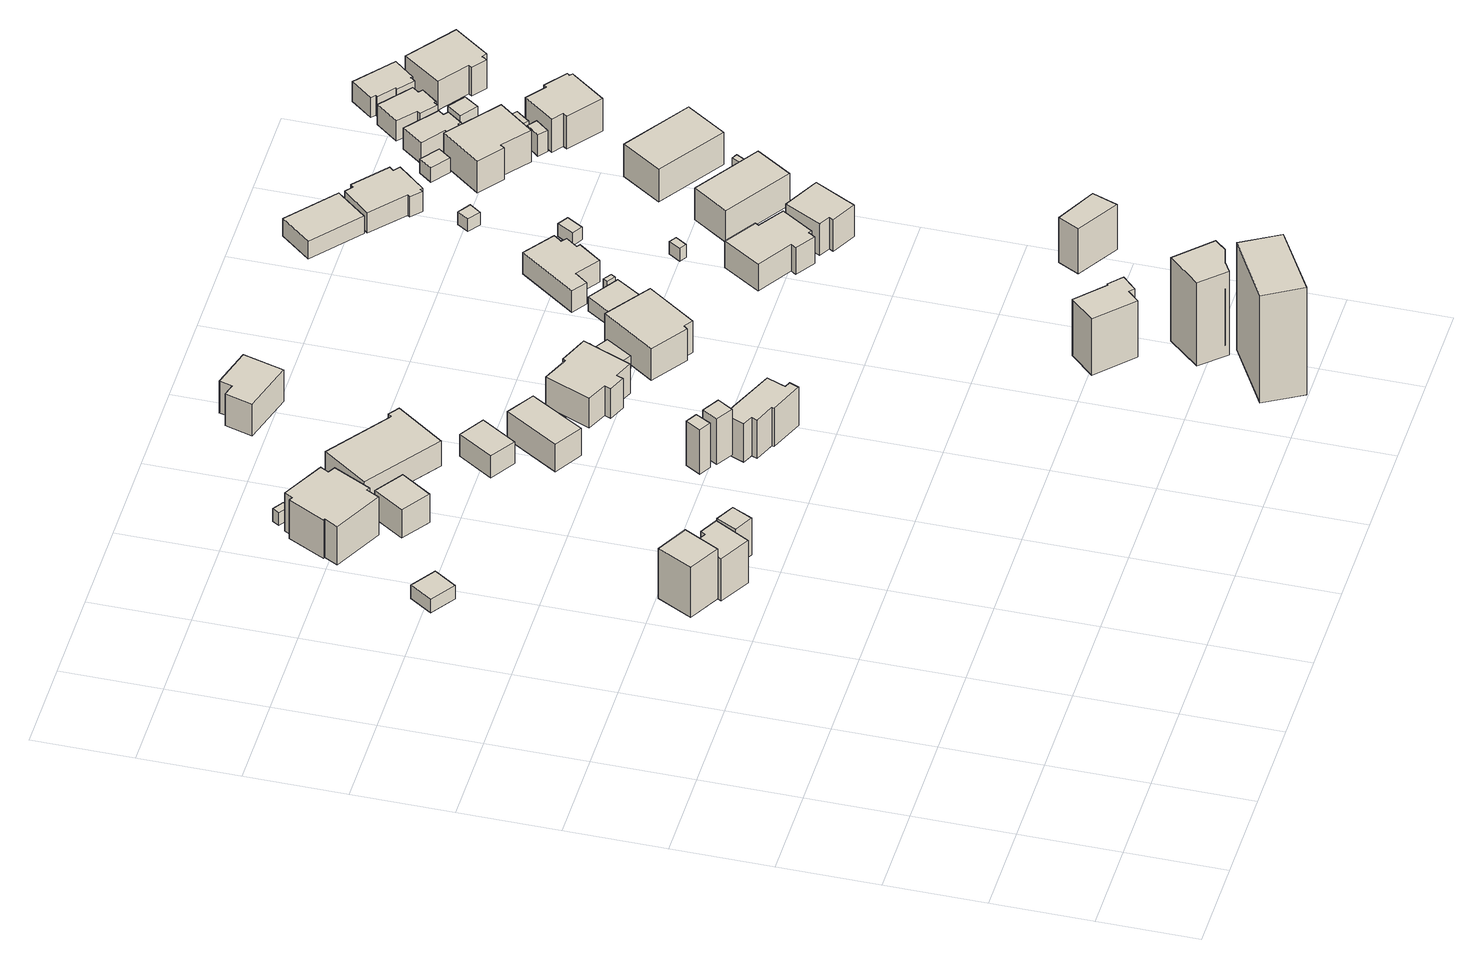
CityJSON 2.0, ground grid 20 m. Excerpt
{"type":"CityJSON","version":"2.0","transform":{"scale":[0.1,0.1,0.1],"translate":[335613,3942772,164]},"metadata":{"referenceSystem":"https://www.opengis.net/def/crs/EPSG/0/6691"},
"CityObjects":{
"building1":{"type":"Building","attributes":{"measuredHeight":3.9,"BuildingIDAttribute.prefecture":"14","BuildingIDAttribute.city":"14151","BuildingDetailAttribute.surveyYear":2015},"geometry":[{"type":"Solid","lod":"1","boundaries":[[[[0,1,2,3]],[[2,4,5,3]],[[1,6,4,2]],[[0,7,6,1]],[[3,5,7,0]],[[4,6,7,5]]]]}]},
"building2":{"type":"Building","attributes":{"usage":"411","measuredHeight":12.7,"storeysAboveGround":2,"BuildingIDAttribute.prefecture":"14","BuildingIDAttribute.city":"14151","BuildingDetailAttribute.totalFloorArea":92.72,"BuildingDetailAttribute.buildingFootprintArea":46.36,"BuildingDetailAttribute.buildingStructureType":"601","BuildingDetailAttribute.buildingStructureOrgType":"1","BuildingDetailAttribute.orgUsage":"10","BuildingDetailAttribute.surveyYear":2015,"BuildingLandSlideRiskAttribute.description":"1","BuildingLandSlideRiskAttribute.areaType":"1"},"geometry":[{"type":"Solid","lod":"1","boundaries":[[[[8,9,10,11]],[[10,12,13,11]],[[9,14,12,10]],[[8,15,14,9]],[[11,13,15,8]],[[12,14,15,13]]]]}]},
"building3":{"type":"Building","attributes":{"usage":"411","measuredHeight":10.6,"storeysAboveGround":2,"BuildingIDAttribute.prefecture":"14","BuildingIDAttribute.city":"14151","BuildingDetailAttribute.totalFloorArea":87.73,"BuildingDetailAttribute.buildingFootprintArea":43.87,"BuildingDetailAttribute.buildingStructureType":"601","BuildingDetailAttribute.buildingStructureOrgType":"1","BuildingDetailAttribute.orgUsage":"10","BuildingDetailAttribute.surveyYear":2015,"BuildingLandSlideRiskAttribute.description":"1","BuildingLandSlideRiskAttribute.areaType":"1"},"geometry":[{"type":"Solid","lod":"1","boundaries":[[[[16,17,18,19,20,21]],[[20,22,23,21]],[[19,24,22,20]],[[18,25,24,19]],[[17,26,25,18]],[[16,27,26,17]],[[21,23,27,16]],[[22,24,25,26,27,23]]]]}]},
"building4":{"type":"Building","attributes":{"usage":"411","measuredHeight":10.6,"storeysAboveGround":2,"BuildingIDAttribute.prefecture":"14","BuildingIDAttribute.city":"14151","BuildingDetailAttribute.totalFloorArea":258.59,"BuildingDetailAttribute.buildingFootprintArea":129.29,"BuildingDetailAttribute.buildingStructureType":"601","BuildingDetailAttribute.buildingStructureOrgType":"1","BuildingDetailAttribute.orgUsage":"10","BuildingDetailAttribute.surveyYear":2015},"geometry":[{"type":"Solid","lod":"1","boundaries":[[[[28,29,30,31,32,33,34,35,36,37,38,39]],[[38,40,41,39]],[[37,42,40,38]],[[36,43,42,37]],[[35,44,43,36]],[[34,45,44,35]],[[33,46,45,34]],[[32,47,46,33]],[[31,48,47,32]],[[30,49,48,31]],[[29,50,49,30]],[[28,51,50,29]],[[39,41,51,28]],[[40,42,43,44,45,46,47,48,49,50,51,41]]]]}]},
"building5":{"type":"Building","attributes":{"BuildingIDAttribute.prefecture":"14","BuildingIDAttribute.city":"14151","BuildingDetailAttribute.surveyYear":2015},"geometry":[{"type":"Solid","lod":"1","boundaries":[[[[52,53,54,55]],[[54,56,57,55]],[[53,58,56,54]],[[52,59,58,53]],[[55,57,59,52]],[[56,58,59,57]]]]}]},
"building6":{"type":"Building","attributes":{"usage":"411","measuredHeight":7.1,"storeysAboveGround":1,"BuildingIDAttribute.prefecture":"14","BuildingIDAttribute.city":"14151","BuildingDetailAttribute.totalFloorArea":45.07,"BuildingDetailAttribute.buildingFootprintArea":45.07,"BuildingDetailAttribute.buildingStructureType":"601","BuildingDetailAttribute.buildingStructureOrgType":"1","BuildingDetailAttribute.orgUsage":"10","BuildingDetailAttribute.surveyYear":2015},"geometry":[{"type":"Solid","lod":"1","boundaries":[[[[60,61,62,63]],[[62,64,65,63]],[[61,66,64,62]],[[60,67,66,61]],[[63,65,67,60]],[[64,66,67,65]]]]}]},
"building7":{"type":"Building","attributes":{"usage":"411","measuredHeight":8.9,"storeysAboveGround":2,"BuildingIDAttribute.prefecture":"14","BuildingIDAttribute.city":"14151","BuildingDetailAttribute.totalFloorArea":32.36,"BuildingDetailAttribute.buildingFootprintArea":16.18,"BuildingDetailAttribute.buildingStructureType":"601","BuildingDetailAttribute.buildingStructureOrgType":"1","BuildingDetailAttribute.orgUsage":"10","BuildingDetailAttribute.surveyYear":2015,"BuildingLandSlideRiskAttribute.description":"1","BuildingLandSlideRiskAttribute.areaType":"1"},"geometry":[{"type":"Solid","lod":"1","boundaries":[[[[68,69,70,71]],[[70,72,73,71]],[[69,74,72,70]],[[68,75,74,69]],[[71,73,75,68]],[[72,74,75,73]]]]}]},
"building8":{"type":"Building","attributes":{"usage":"411","measuredHeight":7.6,"storeysAboveGround":2,"BuildingIDAttribute.prefecture":"14","BuildingIDAttribute.city":"14151","BuildingDetailAttribute.totalFloorArea":332.74,"BuildingDetailAttribute.buildingFootprintArea":166.37,"BuildingDetailAttribute.buildingStructureType":"601","BuildingDetailAttribute.buildingStructureOrgType":"1","BuildingDetailAttribute.orgUsage":"10","BuildingDetailAttribute.surveyYear":2015},"geometry":[{"type":"Solid","lod":"1","boundaries":[[[[76,77,78,79,80,81]],[[80,82,83,81]],[[79,84,82,80]],[[78,85,84,79]],[[77,86,85,78]],[[76,87,86,77]],[[81,83,87,76]],[[82,84,85,86,87,83]]]]}]},
"building9":{"type":"Building","attributes":{"usage":"411","measuredHeight":6,"storeysAboveGround":1,"BuildingIDAttribute.prefecture":"14","BuildingIDAttribute.city":"14151","BuildingDetailAttribute.totalFloorArea":44.2,"BuildingDetailAttribute.buildingFootprintArea":44.2,"BuildingDetailAttribute.buildingStructureType":"601","BuildingDetailAttribute.buildingStructureOrgType":"1","BuildingDetailAttribute.orgUsage":"10","BuildingDetailAttribute.surveyYear":2015},"geometry":[{"type":"Solid","lod":"1","boundaries":[[[[88,89,90,91]],[[90,92,93,91]],[[89,94,92,90]],[[88,95,94,89]],[[91,93,95,88]],[[92,94,95,93]]]]}]},
"building10":{"type":"Building","attributes":{"usage":"411","measuredHeight":7.4,"storeysAboveGround":1,"BuildingIDAttribute.prefecture":"14","BuildingIDAttribute.city":"14151","BuildingDetailAttribute.totalFloorArea":74.34,"BuildingDetailAttribute.buildingFootprintArea":74.34,"BuildingDetailAttribute.buildingStructureType":"601","BuildingDetailAttribute.buildingStructureOrgType":"1","BuildingDetailAttribute.orgUsage":"10","BuildingDetailAttribute.surveyYear":2015},"geometry":[{"type":"Solid","lod":"1","boundaries":[[[[96,97,98,99]],[[98,100,101,99]],[[97,102,100,98]],[[96,103,102,97]],[[99,101,103,96]],[[100,102,103,101]]]]}]},
"building11":{"type":"Building","attributes":{"measuredHeight":12.3,"BuildingIDAttribute.prefecture":"14","BuildingIDAttribute.city":"14151","BuildingDetailAttribute.surveyYear":2015},"geometry":[{"type":"Solid","lod":"1","boundaries":[[[[104,105,106,107]],[[106,108,109,107]],[[105,110,108,106]],[[104,111,110,105]],[[107,109,111,104]],[[108,110,111,109]]]]}]},
"building12":{"type":"Building","attributes":{"usage":"411","measuredHeight":12.5,"storeysAboveGround":2,"BuildingIDAttribute.prefecture":"14","BuildingIDAttribute.city":"14151","BuildingDetailAttribute.totalFloorArea":23.18,"BuildingDetailAttribute.buildingFootprintArea":11.59,"BuildingDetailAttribute.buildingStructureType":"601","BuildingDetailAttribute.buildingStructureOrgType":"1","BuildingDetailAttribute.orgUsage":"10","BuildingDetailAttribute.surveyYear":2015},"geometry":[{"type":"Solid","lod":"1","boundaries":[[[[112,113,114,115]],[[114,116,117,115]],[[113,118,116,114]],[[112,119,118,113]],[[115,117,119,112]],[[116,118,119,117]]]]}]},
"building13":{"type":"Building","attributes":{"usage":"411","measuredHeight":8.6,"storeysAboveGround":2,"BuildingIDAttribute.prefecture":"14","BuildingIDAttribute.city":"14151","BuildingDetailAttribute.totalFloorArea":143.58,"BuildingDetailAttribute.buildingFootprintArea":71.79,"BuildingDetailAttribute.buildingStructureType":"601","BuildingDetailAttribute.buildingStructureOrgType":"1","BuildingDetailAttribute.orgUsage":"10","BuildingDetailAttribute.surveyYear":2015},"geometry":[{"type":"Solid","lod":"1","boundaries":[[[[120,121,122,123,124,125]],[[124,126,127,125]],[[123,128,126,124]],[[122,129,128,123]],[[121,130,129,122]],[[120,131,130,121]],[[125,127,131,120]],[[126,128,129,130,131,127]]]]}]},
"building14":{"type":"Building","attributes":{"usage":"411","measuredHeight":9.8,"storeysAboveGround":2,"BuildingIDAttribute.prefecture":"14","BuildingIDAttribute.city":"14151","BuildingDetailAttribute.totalFloorArea":131.15,"BuildingDetailAttribute.buildingFootprintArea":65.58,"BuildingDetailAttribute.buildingStructureType":"601","BuildingDetailAttribute.buildingStructureOrgType":"1","BuildingDetailAttribute.orgUsage":"10","BuildingDetailAttribute.surveyYear":2015},"geometry":[{"type":"Solid","lod":"1","boundaries":[[[[132,133,134,135,136,137,138,139,140,141,142,143]],[[142,144,145,143]],[[141,146,144,142]],[[140,147,146,141]],[[139,148,147,140]],[[138,149,148,139]],[[137,150,149,138]],[[136,151,150,137]],[[135,152,151,136]],[[134,153,152,135]],[[133,154,153,134]],[[132,155,154,133]],[[143,145,155,132]],[[144,146,147,148,149,150,151,152,153,154,155,145]]]]}]},
"building15":{"type":"Building","attributes":{"usage":"411","measuredHeight":8.9,"storeysAboveGround":2,"BuildingIDAttribute.prefecture":"14","BuildingIDAttribute.city":"14151","BuildingDetailAttribute.totalFloorArea":214.8,"BuildingDetailAttribute.buildingFootprintArea":107.4,"BuildingDetailAttribute.buildingStructureType":"601","BuildingDetailAttribute.buildingStructureOrgType":"1","BuildingDetailAttribute.orgUsage":"10","BuildingDetailAttribute.surveyYear":2015},"geometry":[{"type":"Solid","lod":"1","boundaries":[[[[156,157,158,159,160,161,162,163,164,165]],[[164,166,167,165]],[[163,168,166,164]],[[162,169,168,163]],[[161,170,169,162]],[[160,171,170,161]],[[159,172,171,160]],[[158,173,172,159]],[[157,174,173,158]],[[156,175,174,157]],[[165,167,175,156]],[[166,168,169,170,171,172,173,174,175,167]]]]}]},
"building16":{"type":"Building","attributes":{"measuredHeight":3.3,"BuildingIDAttribute.prefecture":"14","BuildingIDAttribute.city":"14151","BuildingDetailAttribute.surveyYear":2015},"geometry":[{"type":"Solid","lod":"1","boundaries":[[[[176,177,178,179]],[[178,180,181,179]],[[177,182,180,178]],[[176,183,182,177]],[[179,181,183,176]],[[180,182,183,181]]]]}]},
"building17":{"type":"Building","attributes":{"BuildingIDAttribute.prefecture":"14","BuildingIDAttribute.city":"14151","BuildingDetailAttribute.surveyYear":2015},"geometry":[{"type":"Solid","lod":"1","boundaries":[[[[184,185,186,187]],[[186,188,189,187]],[[185,190,188,186]],[[184,191,190,185]],[[187,189,191,184]],[[188,190,191,189]]]]}]},
"building18":{"type":"Building","attributes":{"usage":"411","measuredHeight":8.6,"storeysAboveGround":1,"BuildingIDAttribute.prefecture":"14","BuildingIDAttribute.city":"14151","BuildingDetailAttribute.totalFloorArea":125.32,"BuildingDetailAttribute.buildingFootprintArea":125.32,"BuildingDetailAttribute.buildingStructureType":"601","BuildingDetailAttribute.buildingStructureOrgType":"1","BuildingDetailAttribute.orgUsage":"10","BuildingDetailAttribute.surveyYear":2015},"geometry":[{"type":"Solid","lod":"1","boundaries":[[[[192,193,194,195,196,197]],[[196,198,199,197]],[[195,200,198,196]],[[194,201,200,195]],[[193,202,201,194]],[[192,203,202,193]],[[197,199,203,192]],[[198,200,201,202,203,199]]]]}]},
"building19":{"type":"Building","attributes":{"usage":"411","measuredHeight":3.8,"storeysAboveGround":1,"BuildingIDAttribute.prefecture":"14","BuildingIDAttribute.city":"14151","BuildingDetailAttribute.totalFloorArea":42.48,"BuildingDetailAttribute.buildingFootprintArea":42.48,"BuildingDetailAttribute.buildingStructureType":"601","BuildingDetailAttribute.buildingStructureOrgType":"1","BuildingDetailAttribute.orgUsage":"10","BuildingDetailAttribute.surveyYear":2015},"geometry":[{"type":"Solid","lod":"1","boundaries":[[[[204,205,206,207]],[[206,208,209,207]],[[205,210,208,206]],[[204,211,210,205]],[[207,209,211,204]],[[208,210,211,209]]]]}]},
"building20":{"type":"Building","attributes":{"BuildingIDAttribute.prefecture":"14","BuildingIDAttribute.city":"14151","BuildingDetailAttribute.surveyYear":2015},"geometry":[{"type":"Solid","lod":"1","boundaries":[[[[212,213,214,215]],[[214,216,217,215]],[[213,218,216,214]],[[212,219,218,213]],[[215,217,219,212]],[[216,218,219,217]]]]}]},
"building21":{"type":"Building","attributes":{"usage":"411","measuredHeight":6.6,"storeysAboveGround":2,"BuildingIDAttribute.prefecture":"14","BuildingIDAttribute.city":"14151","BuildingDetailAttribute.totalFloorArea":174.01,"BuildingDetailAttribute.buildingFootprintArea":87.01,"BuildingDetailAttribute.buildingStructureType":"601","BuildingDetailAttribute.buildingStructureOrgType":"1","BuildingDetailAttribute.orgUsage":"10","BuildingDetailAttribute.surveyYear":2015},"geometry":[{"type":"Solid","lod":"1","boundaries":[[[[220,221,222,223,224,225,226,227,228,229]],[[228,230,231,229]],[[227,232,230,228]],[[226,233,232,227]],[[225,234,233,226]],[[224,235,234,225]],[[223,236,235,224]],[[222,237,236,223]],[[221,238,237,222]],[[220,239,238,221]],[[229,231,239,220]],[[230,232,233,234,235,236,237,238,239,231]]]]}]},
"building22":{"type":"Building","attributes":{"usage":"411","measuredHeight":13.9,"storeysAboveGround":1,"BuildingIDAttribute.prefecture":"14","BuildingIDAttribute.city":"14151","BuildingDetailAttribute.totalFloorArea":59.77,"BuildingDetailAttribute.buildingFootprintArea":59.77,"BuildingDetailAttribute.buildingStructureType":"601","BuildingDetailAttribute.buildingStructureOrgType":"1","BuildingDetailAttribute.orgUsage":"10","BuildingDetailAttribute.surveyYear":2015,"BuildingLandSlideRiskAttribute.description":"1","BuildingLandSlideRiskAttribute.areaType":"1"},"geometry":[{"type":"Solid","lod":"1","boundaries":[[[[240,241,242,243,244,245,246,247]],[[246,248,249,247]],[[245,250,248,246]],[[244,251,250,245]],[[243,252,251,244]],[[242,253,252,243]],[[241,254,253,242]],[[240,255,254,241]],[[247,249,255,240]],[[248,250,251,252,253,254,255,249]]]]}]},
"building23":{"type":"Building","attributes":{"usage":"411","measuredHeight":9.1,"storeysAboveGround":2,"BuildingIDAttribute.prefecture":"14","BuildingIDAttribute.city":"14151","BuildingDetailAttribute.totalFloorArea":196.8,"BuildingDetailAttribute.buildingFootprintArea":98.4,"BuildingDetailAttribute.buildingStructureType":"601","BuildingDetailAttribute.buildingStructureOrgType":"1","BuildingDetailAttribute.orgUsage":"10","BuildingDetailAttribute.surveyYear":2015},"geometry":[{"type":"Solid","lod":"1","boundaries":[[[[256,257,258,259,260,261,262,263,264,265]],[[264,266,267,265]],[[263,268,266,264]],[[262,269,268,263]],[[261,270,269,262]],[[260,271,270,261]],[[259,272,271,260]],[[258,273,272,259]],[[257,274,273,258]],[[256,275,274,257]],[[265,267,275,256]],[[266,268,269,270,271,272,273,274,275,267]]]]}]},
"building24":{"type":"Building","attributes":{"BuildingIDAttribute.prefecture":"14","BuildingIDAttribute.city":"14151","BuildingDetailAttribute.surveyYear":2015},"geometry":[{"type":"Solid","lod":"1","boundaries":[[[[276,277,278,279]],[[278,280,281,279]],[[277,282,280,278]],[[276,283,282,277]],[[279,281,283,276]],[[280,282,283,281]]]]}]},
"building25":{"type":"Building","attributes":{"usage":"413","measuredHeight":20.6,"storeysAboveGround":2,"BuildingIDAttribute.prefecture":"14","BuildingIDAttribute.city":"14151","BuildingDetailAttribute.totalFloorArea":119.12,"BuildingDetailAttribute.buildingFootprintArea":59.56,"BuildingDetailAttribute.buildingStructureType":"601","BuildingDetailAttribute.buildingStructureOrgType":"1","BuildingDetailAttribute.orgUsage":"30","BuildingDetailAttribute.surveyYear":2015,"BuildingLandSlideRiskAttribute.description":"1","BuildingLandSlideRiskAttribute.areaType":"1"},"geometry":[{"type":"Solid","lod":"1","boundaries":[[[[284,285,286,287,288,289]],[[288,290,291,289]],[[287,292,290,288]],[[286,293,292,287]],[[285,294,293,286]],[[284,295,294,285]],[[289,291,295,284]],[[290,292,293,294,295,291]]]]}]},
"building26":{"type":"Building","attributes":{"usage":"412","measuredHeight":28.1,"storeysAboveGround":2,"BuildingIDAttribute.prefecture":"14","BuildingIDAttribute.city":"14151","BuildingDetailAttribute.totalFloorArea":272.77,"BuildingDetailAttribute.buildingFootprintArea":136.39,"BuildingDetailAttribute.buildingStructureType":"601","BuildingDetailAttribute.buildingStructureOrgType":"1","BuildingDetailAttribute.orgUsage":"20","BuildingDetailAttribute.surveyYear":2015,"BuildingLandSlideRiskAttribute.description":"1","BuildingLandSlideRiskAttribute.areaType":"1"},"geometry":[{"type":"Solid","lod":"1","boundaries":[[[[296,297,298,299]],[[298,300,301,299]],[[297,302,300,298]],[[296,303,302,297]],[[299,301,303,296]],[[300,302,303,301]]]]}]},
"building27":{"type":"Building","attributes":{"usage":"411","measuredHeight":8.5,"storeysAboveGround":2,"BuildingIDAttribute.prefecture":"14","BuildingIDAttribute.city":"14151","BuildingDetailAttribute.totalFloorArea":123.27,"BuildingDetailAttribute.buildingFootprintArea":61.64,"BuildingDetailAttribute.buildingStructureType":"601","BuildingDetailAttribute.buildingStructureOrgType":"1","BuildingDetailAttribute.orgUsage":"10","BuildingDetailAttribute.surveyYear":2015},"geometry":[{"type":"Solid","lod":"1","boundaries":[[[[304,305,306,307,308,309]],[[308,310,311,309]],[[307,312,310,308]],[[306,313,312,307]],[[305,314,313,306]],[[304,315,314,305]],[[309,311,315,304]],[[310,312,313,314,315,311]]]]}]},
"building28":{"type":"Building","attributes":{"BuildingIDAttribute.prefecture":"14","BuildingIDAttribute.city":"14151","BuildingDetailAttribute.surveyYear":2015},"geometry":[{"type":"Solid","lod":"1","boundaries":[[[[316,317,318,319]],[[318,320,321,319]],[[317,322,320,318]],[[316,323,322,317]],[[319,321,323,316]],[[320,322,323,321]]]]}]},
"building29":{"type":"Building","attributes":{"usage":"411","measuredHeight":4.7,"storeysAboveGround":1,"BuildingIDAttribute.prefecture":"14","BuildingIDAttribute.city":"14151","BuildingDetailAttribute.totalFloorArea":89.22,"BuildingDetailAttribute.buildingFootprintArea":89.22,"BuildingDetailAttribute.buildingStructureType":"601","BuildingDetailAttribute.buildingStructureOrgType":"1","BuildingDetailAttribute.orgUsage":"10","BuildingDetailAttribute.surveyYear":2015},"geometry":[{"type":"Solid","lod":"1","boundaries":[[[[324,325,326,327]],[[326,328,329,327]],[[325,330,328,326]],[[324,331,330,325]],[[327,329,331,324]],[[328,330,331,329]]]]}]},
"building30":{"type":"Building","attributes":{"BuildingIDAttribute.prefecture":"14","BuildingIDAttribute.city":"14151","BuildingDetailAttribute.surveyYear":2015},"geometry":[{"type":"Solid","lod":"1","boundaries":[[[[332,333,334,335]],[[334,336,337,335]],[[333,338,336,334]],[[332,339,338,333]],[[335,337,339,332]],[[336,338,339,337]]]]}]},
"building31":{"type":"Building","attributes":{"usage":"411","measuredHeight":13,"storeysAboveGround":1,"BuildingIDAttribute.prefecture":"14","BuildingIDAttribute.city":"14151","BuildingDetailAttribute.totalFloorArea":42.98,"BuildingDetailAttribute.buildingFootprintArea":42.98,"BuildingDetailAttribute.buildingStructureType":"601","BuildingDetailAttribute.buildingStructureOrgType":"1","BuildingDetailAttribute.orgUsage":"10","BuildingDetailAttribute.surveyYear":2015,"BuildingLandSlideRiskAttribute.description":"1","BuildingLandSlideRiskAttribute.areaType":"1"},"geometry":[{"type":"Solid","lod":"1","boundaries":[[[[340,341,342,343]],[[342,344,345,343]],[[341,346,344,342]],[[340,347,346,341]],[[343,345,347,340]],[[344,346,347,345]]]]}]},
"building32":{"type":"Building","attributes":{"usage":"412","measuredHeight":8.5,"storeysAboveGround":2,"BuildingIDAttribute.prefecture":"14","BuildingIDAttribute.city":"14151","BuildingDetailAttribute.totalFloorArea":218.34,"BuildingDetailAttribute.buildingFootprintArea":109.17,"BuildingDetailAttribute.buildingStructureType":"601","BuildingDetailAttribute.buildingStructureOrgType":"1","BuildingDetailAttribute.orgUsage":"20","BuildingDetailAttribute.surveyYear":2015},"geometry":[{"type":"Solid","lod":"1","boundaries":[[[[348,349,350,351]],[[350,352,353,351]],[[349,354,352,350]],[[348,355,354,349]],[[351,353,355,348]],[[352,354,355,353]]]]}]},
"building33":{"type":"Building","attributes":{"usage":"411","measuredHeight":5.2,"storeysAboveGround":1,"BuildingIDAttribute.prefecture":"14","BuildingIDAttribute.city":"14151","BuildingDetailAttribute.totalFloorArea":88.95,"BuildingDetailAttribute.buildingFootprintArea":88.95,"BuildingDetailAttribute.buildingStructureType":"601","BuildingDetailAttribute.buildingStructureOrgType":"1","BuildingDetailAttribute.orgUsage":"10","BuildingDetailAttribute.surveyYear":2015},"geometry":[{"type":"Solid","lod":"1","boundaries":[[[[356,357,358,359,360,361,362,363,364,365,366,367]],[[366,368,369,367]],[[365,370,368,366]],[[364,371,370,365]],[[363,372,371,364]],[[362,373,372,363]],[[361,374,373,362]],[[360,375,374,361]],[[359,376,375,360]],[[358,377,376,359]],[[357,378,377,358]],[[356,379,378,357]],[[367,369,379,356]],[[368,370,371,372,373,374,375,376,377,378,379,369]]]]}]},
"building34":{"type":"Building","attributes":{"usage":"412","storeysAboveGround":2,"BuildingIDAttribute.prefecture":"14","BuildingIDAttribute.city":"14151","BuildingDetailAttribute.totalFloorArea":18.05,"BuildingDetailAttribute.buildingFootprintArea":9.03,"BuildingDetailAttribute.buildingStructureType":"601","BuildingDetailAttribute.buildingStructureOrgType":"1","BuildingDetailAttribute.orgUsage":"20","BuildingDetailAttribute.surveyYear":2015},"geometry":[{"type":"Solid","lod":"1","boundaries":[[[[380,381,382,383]],[[382,384,385,383]],[[381,386,384,382]],[[380,387,386,381]],[[383,385,387,380]],[[384,386,387,385]]]]}]},
"building35":{"type":"Building","attributes":{"BuildingIDAttribute.prefecture":"14","BuildingIDAttribute.city":"14151","BuildingDetailAttribute.surveyYear":2015},"geometry":[{"type":"Solid","lod":"1","boundaries":[[[[388,389,390,391]],[[390,392,393,391]],[[389,394,392,390]],[[388,395,394,389]],[[391,393,395,388]],[[392,394,395,393]]]]}]},
"building36":{"type":"Building","attributes":{"usage":"412","measuredHeight":8.8,"storeysAboveGround":2,"BuildingIDAttribute.prefecture":"14","BuildingIDAttribute.city":"14151","BuildingDetailAttribute.totalFloorArea":245.88,"BuildingDetailAttribute.buildingFootprintArea":122.94,"BuildingDetailAttribute.buildingStructureType":"601","BuildingDetailAttribute.buildingStructureOrgType":"1","BuildingDetailAttribute.orgUsage":"20","BuildingDetailAttribute.surveyYear":2015},"geometry":[{"type":"Solid","lod":"1","boundaries":[[[[396,397,398,399]],[[398,400,401,399]],[[397,402,400,398]],[[396,403,402,397]],[[399,401,403,396]],[[400,402,403,401]]]]}]},
"building37":{"type":"Building","attributes":{"usage":"411","measuredHeight":6.7,"storeysAboveGround":1,"BuildingIDAttribute.prefecture":"14","BuildingIDAttribute.city":"14151","BuildingDetailAttribute.totalFloorArea":13.07,"BuildingDetailAttribute.buildingFootprintArea":13.07,"BuildingDetailAttribute.buildingStructureType":"601","BuildingDetailAttribute.buildingStructureOrgType":"1","BuildingDetailAttribute.orgUsage":"10","BuildingDetailAttribute.surveyYear":2015},"geometry":[{"type":"Solid","lod":"1","boundaries":[[[[404,405,406,407]],[[406,408,409,407]],[[405,410,408,406]],[[404,411,410,405]],[[407,409,411,404]],[[408,410,411,409]]]]}]},
"building38":{"type":"Building","attributes":{"usage":"411","measuredHeight":8.3,"storeysAboveGround":2,"BuildingIDAttribute.prefecture":"14","BuildingIDAttribute.city":"14151","BuildingDetailAttribute.totalFloorArea":203.58,"BuildingDetailAttribute.buildingFootprintArea":101.79,"BuildingDetailAttribute.buildingStructureType":"601","BuildingDetailAttribute.buildingStructureOrgType":"1","BuildingDetailAttribute.orgUsage":"10","BuildingDetailAttribute.surveyYear":2015},"geometry":[{"type":"Solid","lod":"1","boundaries":[[[[412,413,414,415,416,417]],[[416,418,419,417]],[[415,420,418,416]],[[414,421,420,415]],[[413,422,421,414]],[[412,423,422,413]],[[417,419,423,412]],[[418,420,421,422,423,419]]]]}]},
"building39":{"type":"Building","attributes":{"measuredHeight":7.9,"BuildingIDAttribute.prefecture":"14","BuildingIDAttribute.city":"14151","BuildingDetailAttribute.surveyYear":2015},"geometry":[{"type":"Solid","lod":"1","boundaries":[[[[424,425,426,427]],[[426,428,429,427]],[[425,430,428,426]],[[424,431,430,425]],[[427,429,431,424]],[[428,430,431,429]]]]}]},
"building40":{"type":"Building","attributes":{"usage":"411","measuredHeight":5.5,"storeysAboveGround":1,"BuildingIDAttribute.prefecture":"14","BuildingIDAttribute.city":"14151","BuildingDetailAttribute.totalFloorArea":44.64,"BuildingDetailAttribute.buildingFootprintArea":44.64,"BuildingDetailAttribute.buildingStructureType":"601","BuildingDetailAttribute.buildingStructureOrgType":"1","BuildingDetailAttribute.orgUsage":"10","BuildingDetailAttribute.surveyYear":2015},"geometry":[{"type":"Solid","lod":"1","boundaries":[[[[432,433,434,435,436,437,438,439,440,441]],[[440,442,443,441]],[[439,444,442,440]],[[438,445,444,439]],[[437,446,445,438]],[[436,447,446,437]],[[435,448,447,436]],[[434,449,448,435]],[[433,450,449,434]],[[432,451,450,433]],[[441,443,451,432]],[[442,444,445,446,447,448,449,450,451,443]]]]}]},
"building41":{"type":"Building","attributes":{"measuredHeight":5.2,"BuildingIDAttribute.prefecture":"14","BuildingIDAttribute.city":"14151","BuildingDetailAttribute.surveyYear":2015},"geometry":[{"type":"Solid","lod":"1","boundaries":[[[[452,453,454,455]],[[454,456,457,455]],[[453,458,456,454]],[[452,459,458,453]],[[455,457,459,452]],[[456,458,459,457]]]]}]},
"building42":{"type":"Building","attributes":{"usage":"411","measuredHeight":8.6,"storeysAboveGround":2,"BuildingIDAttribute.prefecture":"14","BuildingIDAttribute.city":"14151","BuildingDetailAttribute.totalFloorArea":158.28,"BuildingDetailAttribute.buildingFootprintArea":79.14,"BuildingDetailAttribute.buildingStructureType":"601","BuildingDetailAttribute.buildingStructureOrgType":"1","BuildingDetailAttribute.orgUsage":"10","BuildingDetailAttribute.surveyYear":2015},"geometry":[{"type":"Solid","lod":"1","boundaries":[[[[460,461,462,463,464,465,466,467,468,469]],[[468,470,471,469]],[[467,472,470,468]],[[466,473,472,467]],[[465,474,473,466]],[[464,475,474,465]],[[463,476,475,464]],[[462,477,476,463]],[[461,478,477,462]],[[460,479,478,461]],[[469,471,479,460]],[[470,472,473,474,475,476,477,478,479,471]]]]}]},
"building43":{"type":"Building","attributes":{"usage":"411","measuredHeight":5.3,"storeysAboveGround":1,"BuildingIDAttribute.prefecture":"14","BuildingIDAttribute.city":"14151","BuildingDetailAttribute.totalFloorArea":49.54,"BuildingDetailAttribute.buildingFootprintArea":49.54,"BuildingDetailAttribute.buildingStructureType":"601","BuildingDetailAttribute.buildingStructureOrgType":"1","BuildingDetailAttribute.orgUsage":"10","BuildingDetailAttribute.surveyYear":2015},"geometry":[{"type":"Solid","lod":"1","boundaries":[[[[480,481,482,483,484,485,486,487,488,489]],[[488,490,491,489]],[[487,492,490,488]],[[486,493,492,487]],[[485,494,493,486]],[[484,495,494,485]],[[483,496,495,484]],[[482,497,496,483]],[[481,498,497,482]],[[480,499,498,481]],[[489,491,499,480]],[[490,492,493,494,495,496,497,498,499,491]]]]}]},
"building44":{"type":"Building","attributes":{"measuredHeight":4.4,"BuildingIDAttribute.prefecture":"14","BuildingIDAttribute.city":"14151","BuildingDetailAttribute.surveyYear":2015},"geometry":[{"type":"Solid","lod":"1","boundaries":[[[[500,501,502,503]],[[502,504,505,503]],[[501,506,504,502]],[[500,507,506,501]],[[503,505,507,500]],[[504,506,507,505]]]]}]},
"building45":{"type":"Building","attributes":{"usage":"411","measuredHeight":5.4,"storeysAboveGround":1,"BuildingIDAttribute.prefecture":"14","BuildingIDAttribute.city":"14151","BuildingDetailAttribute.totalFloorArea":54.35,"BuildingDetailAttribute.buildingFootprintArea":54.35,"BuildingDetailAttribute.buildingStructureType":"601","BuildingDetailAttribute.buildingStructureOrgType":"1","BuildingDetailAttribute.orgUsage":"10","BuildingDetailAttribute.surveyYear":2015},"geometry":[{"type":"Solid","lod":"1","boundaries":[[[[508,509,510,511,512,513,514,515,516,517]],[[516,518,519,517]],[[515,520,518,516]],[[514,521,520,515]],[[513,522,521,514]],[[512,523,522,513]],[[511,524,523,512]],[[510,525,524,511]],[[509,526,525,510]],[[508,527,526,509]],[[517,519,527,508]],[[518,520,521,522,523,524,525,526,527,519]]]]}]},
"building46":{"type":"Building","attributes":{"usage":"411","measuredHeight":8.8,"storeysAboveGround":2,"BuildingIDAttribute.prefecture":"14","BuildingIDAttribute.city":"14151","BuildingDetailAttribute.totalFloorArea":184.46,"BuildingDetailAttribute.buildingFootprintArea":92.23,"BuildingDetailAttribute.buildingStructureType":"601","BuildingDetailAttribute.buildingStructureOrgType":"1","BuildingDetailAttribute.orgUsage":"10","BuildingDetailAttribute.surveyYear":2015},"geometry":[{"type":"Solid","lod":"1","boundaries":[[[[528,529,530,531,532,533,534,535]],[[534,536,537,535]],[[533,538,536,534]],[[532,539,538,533]],[[531,540,539,532]],[[530,541,540,531]],[[529,542,541,530]],[[528,543,542,529]],[[535,537,543,528]],[[536,538,539,540,541,542,543,537]]]]}]}
},
"vertices":[
[59,1269,290],[10,1302,290],[40,1347,290],[89,1314,290],[40,1347,322],[89,1314,322],[10,1302,322],[59,1269,322],
[307,902,211],[270,832,211],[207,866,211],[244,936,211],[207,866,330],[244,936,330],[270,832,330],[307,902,330],
[338,873,199],[343,883,199],[380,863,199],[341,793,199],[279,827,199],[312,887,199],[279,827,300],[312,887,300],[341,793,300],[380,863,300],[343,883,300],[338,873,300],
[213,1547,315],[227,1539,315],[188,1463,315],[182,1467,315],[168,1441,315],[68,1492,315],[83,1520,315],[79,1521,315],[118,1596,315],[127,1592,315],[136,1609,315],[222,1564,315],[136,1609,406],[222,1564,406],[127,1592,406],[118,1596,406],[79,1521,406],[83,1520,406],[68,1492,406],[168,1441,406],[182,1467,406],[188,1463,406],[227,1539,406],[213,1547,406],
[155,1605,328],[133,1619,328],[142,1633,328],[164,1619,328],[142,1633,358],[164,1619,358],[133,1619,358],[155,1605,358],
[265,1421,317],[224,1360,317],[168,1398,317],[209,1459,317],[168,1398,384],[209,1459,384],[224,1360,384],[265,1421,384],
[425,844,212],[404,803,212],[366,823,212],[387,864,212],[366,823,299],[387,864,299],[404,803,299],[425,844,299],
[415,1482,327],[420,1489,327],[441,1474,327],[371,1377,327],[224,1483,327],[289,1573,327],[224,1483,386],[289,1573,386],[371,1377,386],[441,1474,386],[420,1489,386],[415,1482,386],
[408,1352,325],[458,1321,325],[413,1250,325],[363,1282,325],[413,1250,377],[363,1282,377],[458,1321,377],[408,1352,377],
[536,1248,321],[470,1140,321],[414,1174,321],[481,1282,321],[414,1174,386],[481,1282,386],[470,1140,386],[536,1248,386],
[580,953,263],[563,923,263],[540,936,263],[558,966,263],[540,936,369],[558,966,369],[563,923,369],[580,953,369],
[626,924,263],[607,893,263],[574,913,263],[592,944,263],[574,913,372],[592,944,372],[607,893,372],[626,924,372],
[454,1694,343],[346,1725,343],[362,1780,343],[387,1773,343],[394,1799,343],[477,1776,343],[394,1799,419],[477,1776,419],[387,1773,419],[362,1780,419],[346,1725,419],[454,1694,419],
[640,920,248],[636,910,248],[746,864,248],[731,826,248],[743,821,248],[735,802,248],[666,830,248],[667,835,248],[626,851,248],[631,863,248],[610,872,248],[631,924,248],[610,872,339],[631,924,339],[631,863,339],[626,851,339],[667,835,339],[666,830,339],[735,802,339],[743,821,339],[731,826,339],[746,864,339],[636,910,339],[640,920,339],
[638,1214,323],[641,1220,323],[700,1196,323],[659,1098,323],[622,1114,323],[616,1100,323],[582,1114,323],[587,1127,323],[546,1145,323],[585,1237,323],[546,1145,393],[585,1237,393],[587,1127,393],[582,1114,393],[616,1100,393],[622,1114,393],[659,1098,393],[700,1196,393],[641,1220,393],[638,1214,393],
[755,1166,328],[721,1113,328],[697,1128,328],[731,1181,328],[697,1128,358],[731,1181,358],[721,1113,358],[755,1166,358],
[727,1183,329],[708,1195,329],[715,1206,329],[734,1194,329],[715,1206,359],[734,1194,359],[708,1195,359],[727,1183,359],
[864,1114,326],[795,1016,326],[777,1028,326],[771,1020,326],[700,1069,326],[775,1176,326],[700,1069,401],[775,1176,401],[771,1020,401],[777,1028,401],[795,1016,401],[864,1114,401],
[879,1134,332],[818,1175,332],[853,1228,332],[914,1188,332],[853,1228,365],[914,1188,365],[818,1175,365],[879,1134,365],
[918,1194,336],[902,1205,336],[908,1214,336],[924,1203,336],[908,1214,366],[924,1203,366],[902,1205,366],[918,1194,366],
[981,1325,334],[969,1309,334],[979,1301,334],[962,1278,334],[968,1273,334],[934,1227,334],[888,1260,334],[868,1234,334],[839,1255,334],[921,1368,334],[839,1255,385],[921,1368,385],[868,1234,385],[888,1260,385],[934,1227,385],[968,1273,385],[962,1278,385],[979,1301,385],[969,1309,385],[981,1325,385],
[1187,407,128],[1242,355,128],[1245,357,128],[1271,333,128],[1244,305,128],[1234,314,128],[1213,291,128],[1142,359,128],[1213,291,262],[1142,359,262],[1234,314,262],[1244,305,262],[1271,333,262],[1245,357,262],[1242,355,262],[1187,407,262],
[1097,978,331],[1093,971,331],[1143,938,331],[1102,874,331],[1096,878,331],[1087,864,331],[1048,890,331],[1055,900,331],[986,944,331],[1034,1019,331],[986,944,394],[1034,1019,394],[1055,900,394],[1048,890,394],[1087,864,394],[1096,878,394],[1102,874,394],[1143,938,394],[1093,971,394],[1097,978,394],
[1056,1116,334],[1041,1093,334],[1027,1102,334],[1042,1125,334],[1027,1102,364],[1042,1125,364],[1041,1093,364],[1056,1116,364],
[1388,191,85],[1368,168,85],[1333,159,85],[1310,145,85],[1265,194,85],[1321,258,85],[1265,194,283],[1321,258,283],[1310,145,283],[1333,159,283],[1368,168,283],[1388,191,283],
[1459,83,8],[1325,4,8],[1281,80,8],[1415,159,8],[1281,80,263],[1415,159,263],[1325,4,263],[1459,83,263],
[1178,814,331],[1128,840,331],[1133,849,331],[1110,861,331],[1149,935,331],[1222,897,331],[1149,935,406],[1222,897,406],[1110,861,406],[1133,849,406],[1128,840,406],[1178,814,406],
[1062,1321,332],[1043,1289,332],[1022,1301,332],[1041,1334,332],[1022,1301,362],[1041,1334,362],[1043,1289,362],[1062,1321,362],
[952,1674,338],[857,1754,338],[908,1815,338],[1003,1735,338],[908,1815,380],[1003,1735,380],[857,1754,380],[952,1674,380],
[1052,1501,332],[1036,1478,332],[1012,1495,332],[1027,1518,332],[1012,1495,362],[1027,1518,362],[1036,1478,362],[1052,1501,362],
[1415,429,215],[1396,378,215],[1312,429,215],[1334,471,215],[1312,429,322],[1334,471,322],[1396,378,322],[1415,429,322],
[1232,949,332],[1102,1035,332],[1149,1106,332],[1279,1021,332],[1149,1106,407],[1279,1021,407],[1102,1035,407],[1232,949,407],
[1024,1713,334],[1029,1719,334],[1094,1663,334],[1087,1655,334],[1099,1645,334],[1052,1590,334],[1048,1594,334],[1043,1588,334],[1022,1607,334],[1026,1612,334],[960,1670,334],[1009,1725,334],[960,1670,382],[1009,1725,382],[1026,1612,382],[1022,1607,382],[1043,1588,382],[1048,1594,382],[1052,1590,382],[1099,1645,382],[1087,1655,382],[1094,1663,382],[1029,1719,382],[1024,1713,382],
[1280,1032,329],[1238,1063,329],[1250,1080,329],[1292,1050,329],[1250,1080,359],[1292,1050,359],[1238,1063,359],[1280,1032,359],
[1314,1070,329],[1304,1052,329],[1293,1057,329],[1303,1076,329],[1293,1057,359],[1303,1076,359],[1304,1052,359],[1314,1070,359],
[1369,1175,328],[1316,1095,328],[1185,1183,328],[1238,1262,328],[1185,1183,405],[1238,1262,405],[1316,1095,405],[1369,1175,405],
[1152,1622,329],[1188,1595,329],[1168,1569,329],[1132,1596,329],[1168,1569,363],[1132,1596,363],[1188,1595,363],[1152,1622,363],
[1292,1506,327],[1236,1435,327],[1182,1478,327],[1176,1470,327],[1127,1508,327],[1189,1587,327],[1127,1508,402],[1189,1587,402],[1176,1470,402],[1182,1478,402],[1236,1435,402],[1292,1506,402],
[1291,1439,328],[1270,1413,328],[1253,1427,328],[1274,1453,328],[1253,1427,379],[1274,1453,379],[1270,1413,379],[1291,1439,379],
[1267,1608,327],[1276,1601,327],[1253,1571,327],[1248,1575,327],[1241,1567,327],[1217,1585,327],[1224,1593,327],[1180,1627,327],[1212,1669,327],[1275,1619,327],[1212,1669,377],[1275,1619,377],[1180,1627,377],[1224,1593,377],[1217,1585,377],[1241,1567,377],[1248,1575,377],[1253,1571,377],[1276,1601,377],[1267,1608,377],
[1321,1484,327],[1300,1457,327],[1285,1469,327],[1306,1496,327],[1285,1469,367],[1306,1496,367],[1300,1457,367],[1321,1484,367],
[1362,1445,326],[1405,1412,326],[1401,1407,326],[1406,1402,326],[1353,1332,326],[1288,1382,326],[1294,1390,326],[1272,1406,326],[1320,1468,326],[1358,1439,326],[1320,1468,404],[1358,1439,404],[1272,1406,404],[1294,1390,404],[1288,1382,404],[1353,1332,404],[1406,1402,404],[1401,1407,404],[1405,1412,404],[1362,1445,404],
[1323,1680,332],[1313,1667,332],[1321,1661,332],[1295,1629,332],[1292,1632,332],[1286,1624,332],[1255,1648,332],[1260,1655,332],[1224,1685,332],[1260,1730,332],[1224,1685,380],[1260,1730,380],[1260,1655,380],[1255,1648,380],[1286,1624,380],[1292,1632,380],[1295,1629,380],[1321,1661,380],[1313,1667,380],[1323,1680,380],
[1314,1556,327],[1280,1580,327],[1301,1609,327],[1334,1585,327],[1301,1609,369],[1334,1585,369],[1280,1580,369],[1314,1556,369],
[1346,1686,338],[1343,1689,338],[1336,1680,338],[1304,1705,338],[1307,1708,338],[1275,1734,338],[1278,1738,338],[1269,1745,338],[1305,1789,338],[1380,1727,338],[1305,1789,385],[1380,1727,385],[1269,1745,385],[1278,1738,385],[1275,1734,385],[1307,1708,385],[1304,1705,385],[1336,1680,385],[1343,1689,385],[1346,1686,385],
[1470,1637,338],[1418,1566,338],[1409,1572,338],[1402,1562,338],[1374,1583,338],[1379,1590,338],[1320,1633,338],[1375,1708,338],[1320,1633,406],[1375,1708,406],[1379,1590,406],[1374,1583,406],[1402,1562,406],[1409,1572,406],[1418,1566,406],[1470,1637,406]
]}
